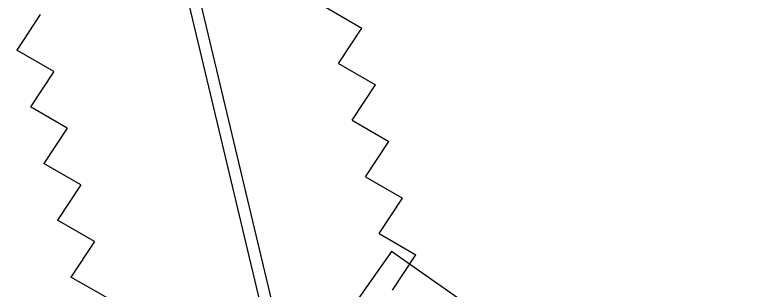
# Model space of a CAD drawing. Header units: millimetres. Extents: x 34038 to 35840, y 10511 to 10922.
# Drawn here: x 34098.16 to 34110.74, y 10630.26 to 10634.99 of the extents above; entities that cross this region are included whole.
import ezdxf

# ---------------------------------------------------------------- set-up
doc = ezdxf.new("R2010")
doc.units = ezdxf.units.MM

msp = doc.modelspace()

# ---------------------------------------------------------------- linework, layer by layer
for p, q in [((34096.556, 10655.286), (34103.458, 10626.302)), ((34096.407, 10655.049), (34101.451, 10633.867)), ((34103.478, 10635.121), (34104.11, 10634.757)), ((34098.595, 10634.986), (34098.195, 10634.376)), ((34103.709, 10634.148), (34104.11, 10634.757)), ((34098.827, 10634.013), (34098.195, 10634.376)), ((34103.709, 10634.148), (34104.341, 10633.784)), ((34098.827, 10634.013), (34098.426, 10633.404)), ((34101.451, 10633.867), (34103.266, 10626.245)), ((34103.941, 10633.175), (34104.341, 10633.784)), ((34099.058, 10633.04), (34098.426, 10633.404)), ((34103.941, 10633.175), (34104.573, 10632.811)), ((34099.058, 10633.04), (34098.658, 10632.431)), ((34104.173, 10632.202), (34104.573, 10632.811)), ((34099.29, 10632.067), (34098.658, 10632.431)), ((34104.173, 10632.202), (34104.805, 10631.839)), ((34099.29, 10632.067), (34098.89, 10631.458)), ((34104.404, 10631.229), (34104.805, 10631.839)), ((34099.522, 10631.095), (34098.89, 10631.458)), ((34104.404, 10631.229), (34105.036, 10630.866)), ((34099.522, 10631.095), (34099.121, 10630.485)), ((34104.636, 10630.257), (34105.036, 10630.866)), ((34099.753, 10630.122), (34099.121, 10630.485))]:
    msp.add_line(p, q)
msp.add_lwpolyline([(34109.611, 10624.116), (34111.163, 10626.325), (34104.616, 10630.923), (34103.064, 10628.714)], close=True)

doc.saveas('drawing.dxf')
